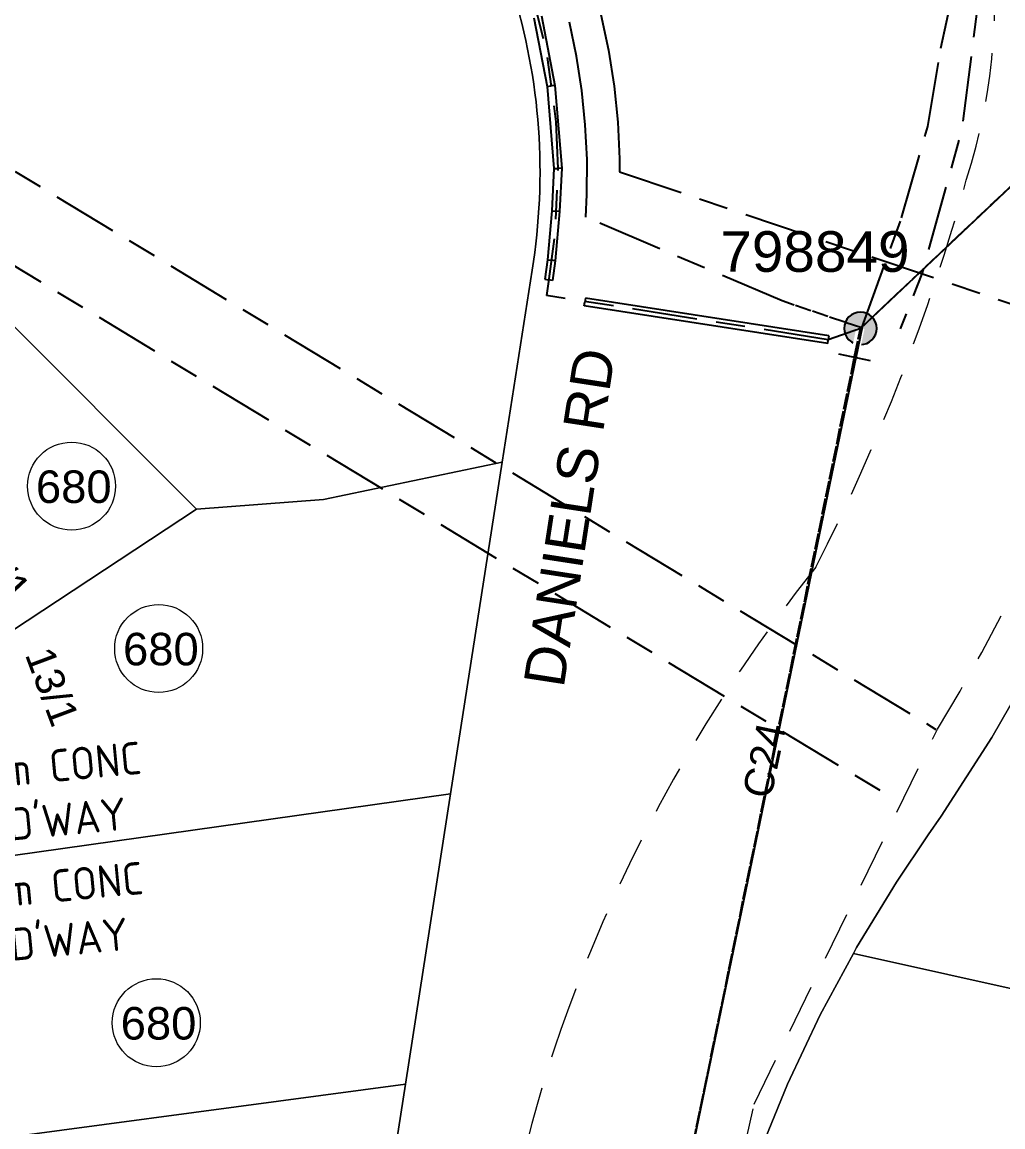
# Model space of a CAD drawing. Header units: metres. Extents: x 298351 to 299301, y 6265099 to 6266102.
# Drawn here: x 298911 to 298971.4, y 6265462.5 to 6265530.5 of the extents above; entities that cross this region are included whole.
import ezdxf
from ezdxf.enums import TextEntityAlignment as Align

# ---------------------------------------------------------------- set-up
doc = ezdxf.new("R2010")
doc.units = ezdxf.units.M
for name, pattern in [('Cable Exist OH', [1, 1, 0]), ('Cable Exist UG', [8.2, 4, -1.2, 1.8, -1.2]), ('Dash', [5, 3, -2])]:
    doc.linetypes.add(name, pattern=pattern)
doc.layers.get('0').update_dxf_attribs({"color": 6})
for name, color, linetype, lineweight in [('Cadastre Developer_SP_EXT', 9, 'Continuous', 5), ('Cadastre Land Parcels_SP_EXT', 9, 'Continuous', 5), ('Cadastre Roads_SP_EXT', 9, 'Continuous', 5)]:
    doc.layers.add(name, color=color, linetype=linetype, lineweight=lineweight)
for name, color, linetype in [('Mains_HV_EXT', 7, 'Continuous'), ('Mains_LV_EXT', 7, 'Continuous'), ('Mains_SL_EXT', 7, 'Continuous'), ('Notes_HV_MISC', 7, 'Continuous'), ('Notes_SP_EXT', 7, 'Continuous'), ('OH_Details_SP_MISC', 7, 'Continuous'), ('SupportsOH_SP_TR_HV_LV_SL_EXT', 7, 'Continuous'), ('UG_Details_SP_MISC', 7, 'Continuous')]:
    doc.layers.add(name, color=color, linetype=linetype)
doc.layers.get('0').freeze()
doc.styles.add('iecISOCP', font='isocp.shx')
doc.styles.add('POLE_LABEL', font='arial.ttf')
doc.styles.get("Standard").update_dxf_attribs({"font": 'arial.ttf'})

# ---------------------------------------------------------------- blocks, each defined once
blk = doc.blocks.new('POLE_EXT')
blk.add_hatch(color=256).paths.add_polyline_path([(-1, 0, 1), (1, 0, 1)])
blk.add_lwpolyline([(-1, 0, 1), (1, 0, 1)], format="xyb", close=True)
for tag, height, flags, p in [('pNumber', 2.5, 8, (-17.84, 2.067)), ('OWNED_BY', 0.2, 9, (1.355, -0.4)), ('PARENT', 0.2, 9, (1.355, -0.6)), ('cLV', 0.2, 9, (1.355, -1.4)), ('SPECIAL_USE', 0.2, 9, (1.355, -0.8)), ('STATE', 0.2, 9, (1.355, -1)), ('USAGE', 0.2, 9, (1.355, -1.2)), ('cHV', 0.2, 9, (1.355, -2)), ('hDepth', 0.2, 9, (1.355, -1.6)), ('hDia', 0.2, 9, (1.355, -1.8)), ('LBRACKET', 0.2, 9, (1.355, -2.2)), ('LExisting', 0.2, 9, (1.355, -2.4)), ('LANTNUMBER', 0.2, 9, (1.355, -2.6)), ('LOther', 0.2, 9, (1.355, -2.8)), ('cLinedev', 0.2, 9, (1.355, -3.4)), ('LRemove', 0.2, 9, (1.355, -3)), ('LEGEND', 0.2, 9, (1.355, -3.2)), ('pExisting', 0.2, 9, (1.355, -3.8)), ('LOCATION', 0.2, 9, (1.355, -3.6)), ('PFNUMBER', 0.2, 9, (1.355, -4)), ('pFooting', 0.2, 9, (1.355, -4.4)), ('pNew', 0.2, 9, (1.355, -4.6)), ('NEWPFNUMBER', 0.2, 9, (1.355, -4.2)), ('pRelocate', 0.2, 9, (1.355, -5)), ('pRemove', 0.2, 9, (1.355, -5.2)), ('pReplace', 0.2, 9, (1.355, -5.4)), ('cspan', 0.2, 9, (1.355, -6)), ('STREETNAME', 0.2, 9, (1.355, -6.2)), ('pStay', 0.2, 9, (1.355, -5.6)), ('pType', 0.2, 9, (1.355, -5.8)), ('SUBURB', 0.2, 9, (1.355, -6.4)), ('NOTES', 0.2, 9, (1.355, -6.6)), ('MAINTAINED_BY', 0.2, 9, (1.355, -6.814)), ('OPERATED_BY', 0.2, 9, (1.355, -7.014))]:
    blk.add_attdef(tag, text='', height=height, dxfattribs=dict(flags=flags)).set_placement(p, align=Align.MIDDLE_LEFT)
at = {"style": 'POLE_LABEL'}
for tag, height, flags, p in [('ASSET_NUM', 2.5, 8, (2, 2)), ('STRUCTURE_PLANT_NUMBER', 0.2, 9, (1.355, 0.028)), ('STREET_CODE', 0.2, 9, (1.355, -0.2))]:
    blk.add_attdef(tag, text='', height=height, dxfattribs=dict(at, flags=flags)).set_placement(p, align=Align.MIDDLE_LEFT)
at = {"flags": 1}
blk.add_attdef('Z', (1.355, -7.328), '', height=0.2, dxfattribs=at)
blk = doc.blocks.new('End Shackle_EXT')
at = {"flags": 9}
for tag, p in [('ORIENTATION', (0, -0.8)), ('OWNED_BY', (0, -1)), ('STATE', (0, -1.2)), ('USAGE', (0, -1.4)), ('NOTES', (0, -1.6))]:
    blk.add_attdef(tag, text='', height=0.2, dxfattribs=at).set_placement(p, align=Align.MIDDLE_LEFT)
blk.add_wipeout([(0, 0.253), (1.815, 0.253), (1.815, -0.253), (0, -0.253)])
blk.add_line((1.815, -1), (1.815, 1))
at = {"flags": 1}
blk.add_attdef('Z', (0, 0), '', height=0.2, dxfattribs=at)
at = {"flags": 9}
for tag, p in [('CONNECTOR_TYPE', (0, 0)), ('OPERATING_VOLTAGE', (0, -0.6)), ('CONSTRUCTED_VOLTAGE', (0, -0.2)), ('NO_PHASES', (0, -0.4))]:
    blk.add_attdef(tag, text='', height=0.2, dxfattribs=at).set_placement(p, align=Align.MIDDLE_LEFT)

msp = doc.modelspace()

# ---------------------------------------------------------------- linework, layer by layer
at = {"layer": 'Cadastre Developer_SP_EXT', "linetype": 'Dash'}
for points in [[(298969.182, 6265520.733, 0.119492), (298970.451, 6265538.03)], [(298967.407, 6265486.949, 0.096289), (298982.559, 6265527.593)], [(298959.918, 6265496.929, 0.050832), (298969.182, 6265520.733)], [(298944.615, 6265469.596, -0.08098), (298959.918, 6265496.929)], [(298940.099, 6265450.837, -0.055973), (298944.615, 6265469.596)]]:
    msp.add_lwpolyline(points, format="xyb", dxfattribs=at)
msp.add_lwpolyline([(298952.179, 6265446.006), (298956.112, 6265463.875), (298967.407, 6265486.949)], dxfattribs=at)
at = {"layer": 'Cadastre Land Parcels_SP_EXT', "linetype": 'Continuous'}
for points in [[(298909.238, 6265513.036), (298921.788, 6265500.492), (298929.609, 6265501.09), (298940.606, 6265503.39), (298942.443, 6265515.202), (298942.527, 6265515.743), (298942.603, 6265516.286), (298942.671, 6265516.828), (298942.731, 6265517.373), (298942.784, 6265517.918), (298942.828, 6265518.464), (298942.865, 6265519.01), (298942.894, 6265519.556), (298942.914, 6265520.104), (298942.927, 6265520.651), (298942.932, 6265521.198), (298942.929, 6265521.746), (298942.918, 6265522.293), (298942.899, 6265522.84), (298942.872, 6265523.387), (298942.837, 6265523.933), (298942.794, 6265524.479), (298942.744, 6265525.024), (298942.685, 6265525.569), (298942.619, 6265526.112), (298942.544, 6265526.654), (298942.462, 6265527.195), (298942.372, 6265527.736), (298942.274, 6265528.275), (298942.169, 6265528.811), (298942.055, 6265529.347), (298941.934, 6265529.881), (298941.805, 6265530.413), (298941.669, 6265530.943)], [(298900.914, 6265486.738), (298921.788, 6265500.492), (298921.788, 6265500.492), (298909.238, 6265513.036)], [(298904.072, 6265478.268), (298937.429, 6265482.972), (298937.429, 6265482.972), (298940.606, 6265503.39), (298929.609, 6265501.09), (298921.788, 6265500.492), (298900.914, 6265486.738)], [(298903.043, 6265460.869), (298934.653, 6265465.108), (298934.653, 6265465.108), (298937.429, 6265482.972), (298904.072, 6265478.268)]]:
    msp.add_lwpolyline(points, dxfattribs=at)
for points in [[(298991.654, 6265466.594), (298993.291, 6265470.93), (298995.153, 6265475.175), (298996.811, 6265478.518), (298972.972, 6265490.296), (298970.757, 6265486.433), (298967.634, 6265481.592), (298966.834, 6265480.439), (298964.879, 6265477.532), (298962.428, 6265473.506), (298962.234, 6265473.146), (298991.654, 6265466.594)], [(298991.654, 6265466.594), (298962.234, 6265473.146), (298960.191, 6265469.357), (298958.175, 6265465.096), (298956.385, 6265460.736), (298955.303, 6265457.653), (298988.029, 6265452.568), (298988.938, 6265457.112), (298990.082, 6265461.604), (298991.46, 6265466.029), (298991.654, 6265466.594)], [(298931.904, 6265447.426), (298934.653, 6265465.108), (298903.043, 6265460.869), (298900.266, 6265442.979), (298931.904, 6265447.426)]]:
    msp.add_lwpolyline(points, close=True, dxfattribs=at)
at = {"layer": 'Cadastre Land Parcels_SP_EXT'}
for centre in [(298914.086, 6265501.91), (298919.45, 6265491.914), (298919.305, 6265468.882)]:
    msp.add_circle(centre, 2.709, dxfattribs=at)
at = {"layer": 'Cadastre Roads_SP_EXT', "linetype": 'Continuous'}
for points in [[(298941.669, 6265530.943), (298941.805, 6265530.413), (298941.934, 6265529.881), (298942.055, 6265529.347), (298942.169, 6265528.811), (298942.274, 6265528.275), (298942.372, 6265527.736), (298942.462, 6265527.195), (298942.544, 6265526.654), (298942.619, 6265526.112), (298942.685, 6265525.569), (298942.744, 6265525.024), (298942.794, 6265524.479), (298942.837, 6265523.933), (298942.872, 6265523.387), (298942.899, 6265522.84), (298942.918, 6265522.293), (298942.929, 6265521.746), (298942.932, 6265521.198), (298942.927, 6265520.651), (298942.914, 6265520.104), (298942.894, 6265519.556), (298942.865, 6265519.01), (298942.828, 6265518.464), (298942.784, 6265517.918), (298942.731, 6265517.373), (298942.671, 6265516.828), (298942.603, 6265516.286), (298942.527, 6265515.743), (298942.443, 6265515.202), (298940.606, 6265503.39), (298937.43, 6265482.972), (298934.653, 6265465.108), (298931.904, 6265447.426)], [(298956.385, 6265460.736), (298958.175, 6265465.096), (298960.191, 6265469.357), (298962.234, 6265473.146), (298962.428, 6265473.506), (298964.879, 6265477.532), (298966.834, 6265480.439), (298967.634, 6265481.592), (298970.757, 6265486.433), (298972.972, 6265490.296), (298973.622, 6265491.432), (298976.222, 6265496.573), (298978.549, 6265501.842), (298980.597, 6265507.226), (298982.361, 6265512.71), (298982.854, 6265514.574), (298983.835, 6265518.279), (298985.39, 6265525.713), (298985.859, 6265527.484), (298986.421, 6265529.229), (298986.797, 6265530.221)]]:
    msp.add_lwpolyline(points, dxfattribs=at)
at = {"layer": 'Mains_HV_EXT', "linetype": 'Cable Exist UG'}
msp.add_lwpolyline([(298957.843, 6265513.305), (298945.747, 6265518.467), (298945.824, 6265519.868), (298945.829, 6265522.008), (298945.721, 6265524.145), (298945.504, 6265526.27), (298945.176, 6265528.381), (298944.74, 6265530.472)], dxfattribs=at)
at = {"layer": 'UG_Details_SP_MISC'}
for p, q in [((298943.018, 6265530.855), (298943.845, 6265526.578)), ((298942.552, 6265530.738), (298943.368, 6265526.512)), ((298943.368, 6265526.512), (298943.607, 6265526.545)), ((298943.368, 6265526.512), (298943.791, 6265521.464)), ((298943.845, 6265526.578), (298943.607, 6265526.545)), ((298943.845, 6265526.578), (298944.272, 6265521.473)), ((298943.791, 6265521.464), (298943.664, 6265518.845)), ((298943.791, 6265521.464), (298944.032, 6265521.469)), ((298944.272, 6265521.473), (298944.032, 6265521.469)), ((298944.272, 6265521.473), (298944.142, 6265518.811)), ((298943.664, 6265518.845), (298943.387, 6265515.837)), ((298943.664, 6265518.845), (298943.903, 6265518.828)), ((298944.142, 6265518.811), (298943.864, 6265515.782)), ((298944.142, 6265518.811), (298943.903, 6265518.828)), ((298943.387, 6265515.837), (298943.221, 6265514.64)), ((298943.387, 6265515.837), (298943.625, 6265515.809)), ((298943.864, 6265515.782), (298943.625, 6265515.809)), ((298943.864, 6265515.782), (298943.697, 6265514.574)), ((298943.221, 6265514.64), (298943.459, 6265514.607)), ((298943.697, 6265514.574), (298943.459, 6265514.607)), ((298945.659, 6265513.004), (298945.696, 6265513.242)), ((298945.733, 6265513.479), (298945.696, 6265513.242)), ((298960.722, 6265511.156), (298945.733, 6265513.479)), ((298960.649, 6265510.682), (298945.659, 6265513.004)), ((298960.722, 6265511.156), (298960.685, 6265510.919)), ((298960.649, 6265510.682), (298960.685, 6265510.919))]:
    msp.add_line(p, q, dxfattribs=at)
at = {"layer": 'UG_Details_SP_MISC', "color": 7, "linetype": 'Cable Exist UG', "flags": 128}
for points in [[(298904.76, 6265560.478), (298907.115, 6265560.352), (298910.248, 6265559.769), (298914.058, 6265559.075), (298916.245, 6265558.495), (298918.123, 6265557.886), (298919.956, 6265557.184), (298920.704, 6265556.869), (298922.783, 6265555.889), (298925.195, 6265554.554), (298927.141, 6265553.304), (298929.182, 6265551.805), (298931.124, 6265550.176), (298933.343, 6265548.019), (298935.03, 6265546.125), (298936.307, 6265544.507), (298938.312, 6265541.55), (298939.781, 6265538.927), (298941.324, 6265535.509), (298942.266, 6265532.84), (298943.303, 6265528.754), (298943.91, 6265524.336), (298944.032, 6265521.469), (298943.827, 6265517.265), (298943.424, 6265514.354), (298943.326, 6265513.647)], [(298960.685, 6265510.919), (298943.326, 6265513.649)]]:
    msp.add_lwpolyline(points, dxfattribs=at)

# ---------------------------------------------------------------- block references
at = {"layer": 'SupportsOH_SP_TR_HV_LV_SL_EXT'}
ref = msp.add_blockref('POLE_EXT', (298962.663, 6265511.62), dxfattribs=at)
ref.add_attrib('ASSET_NUM', '798849', dxfattribs={"layer": '0', "height": 2.5, "style": 'POLE_LABEL'}).set_placement((298965.687, 6265516.35), align=Align.MIDDLE_RIGHT)

# ---------------------------------------------------------------- texts
at = {"layer": 'Cadastre Land Parcels_SP_EXT'}
for p in [(298911.892, 6265500.875), (298917.256, 6265490.879), (298917.111, 6265467.846)]:
    msp.add_text('680', height=2, dxfattribs=at).set_placement(p)
for s, rotation, p in [('14/1', 313.2, (298907.066, 6265498.051)), ('13/1', 290.5, (298911.197, 6265491.552))]:
    msp.add_text(s, height=1.8, rotation=rotation, dxfattribs=at).set_placement(p)
at = {"layer": 'Cadastre Roads_SP_EXT', "color": 1}
msp.add_text('DANIELS RD', height=2.5, rotation=81.23712, dxfattribs=at).set_placement((298944.382, 6265489.436))
at = {"layer": 'Mains_LV_EXT'}
msp.add_text('C24', height=1.8, rotation=78.15174, dxfattribs=at).set_placement((298957.141, 6265482.589))
at = {"layer": 'Notes_SP_EXT', "lineweight": 0, "char_height": 2, "width": 15.06754, "attachment_point": 5, "rotation": 5.41387, "style": 'iecISOCP'}
for insert in [(298913.658, 6265483.079), (298913.775, 6265475.682)]:
    msp.add_mtext("3m CONC D'WAY", dxfattribs=dict(at, insert=insert))

# ---------------------------------------------------------------- next in the draw order: block references
at = {"layer": 'Mains_LV_EXT', "rotation": 258.0789933575857}
msp.add_blockref('End Shackle_EXT', (298962.663, 6265511.62), dxfattribs=at)

# ---------------------------------------------------------------- next in the draw order: linework, layer by layer
at = {"layer": 'Mains_HV_EXT', "linetype": 'Cable Exist UG'}
msp.add_lwpolyline([(298946.685, 6265530.943), (298947.144, 6265528.748), (298947.49, 6265526.533), (298947.719, 6265524.303), (298947.832, 6265522.061), (298947.83, 6265521.25), (298977.604, 6265511.227)], dxfattribs=at)
at = {"layer": 'Mains_HV_EXT', "linetype": 'Cable Exist OH'}
for points in [[(298962.739, 6265511.643), (298957.843, 6265513.305)], [(298905.743, 6265172.787), (298915.583, 6265236.556), (298925.602, 6265301.479), (298933.334, 6265351.25), (298942.637, 6265411.126), (298950.807, 6265453.849), (298962.663, 6265511.62)]]:
    msp.add_lwpolyline(points, dxfattribs=at)
at = {"layer": 'Mains_LV_EXT', "linetype": 'Cable Exist OH'}
msp.add_lwpolyline([(298950.807, 6265453.849), (298962.663, 6265511.62)], dxfattribs=at)
at = {"layer": 'Mains_SL_EXT', "linetype": 'Cable Exist OH'}
for points in [[(298962.663, 6265511.62), (298995.231, 6265542.398)], [(298950.807, 6265453.849), (298962.663, 6265511.62)]]:
    msp.add_lwpolyline(points, dxfattribs=at)
at = {"layer": 'Mains_SL_EXT', "linetype": 'Cable Exist UG'}
msp.add_lwpolyline([(298962.739, 6265511.643), (298965.197, 6265518.427), (298966.815, 6265524.045), (298967.618, 6265528.867), (298968.827, 6265534.548)], dxfattribs=at)
at = {"layer": 'Notes_HV_MISC', "linetype": 'Cable Exist UG'}
for points in [[(298906.165, 6265523.972), (298967.31, 6265486.935)], [(298908.766, 6265516.551), (298964.72, 6265482.659)]]:
    msp.add_lwpolyline(points, dxfattribs=at)
at = {"layer": 'OH_Details_SP_MISC', "color": 7, "linetype": 'Continuous', "flags": 128}
for points in [[(298962.663, 6265511.62), (298995.231, 6265542.398), (298980.885, 6265582.169), (298978.186, 6265639.985), (298988.394, 6265705.626)], [(298962.766, 6265511.717), (298950.807, 6265453.849), (298943.089, 6265412.859)]]:
    msp.add_lwpolyline(points, dxfattribs=at)
at = {"layer": 'UG_Details_SP_MISC', "color": 7, "linetype": 'Cable Exist UG', "flags": 128}
for points in [[(298953.719, 6265553.508), (298957.839, 6265552.036), (298960.712, 6265550.403), (298963.778, 6265547.872), (298965.232, 6265546.259), (298967.458, 6265542.895), (298968.957, 6265539.316), (298969.54, 6265536.655), (298969.834, 6265531.125), (298968.915, 6265523.896), (298968.122, 6265521.025), (298966.452, 6265514.98), (298965.108, 6265511.592)], [(298962.663, 6265511.62), (298960.685, 6265510.915)]]:
    msp.add_lwpolyline(points, dxfattribs=at)

doc.saveas('drawing.dxf')
